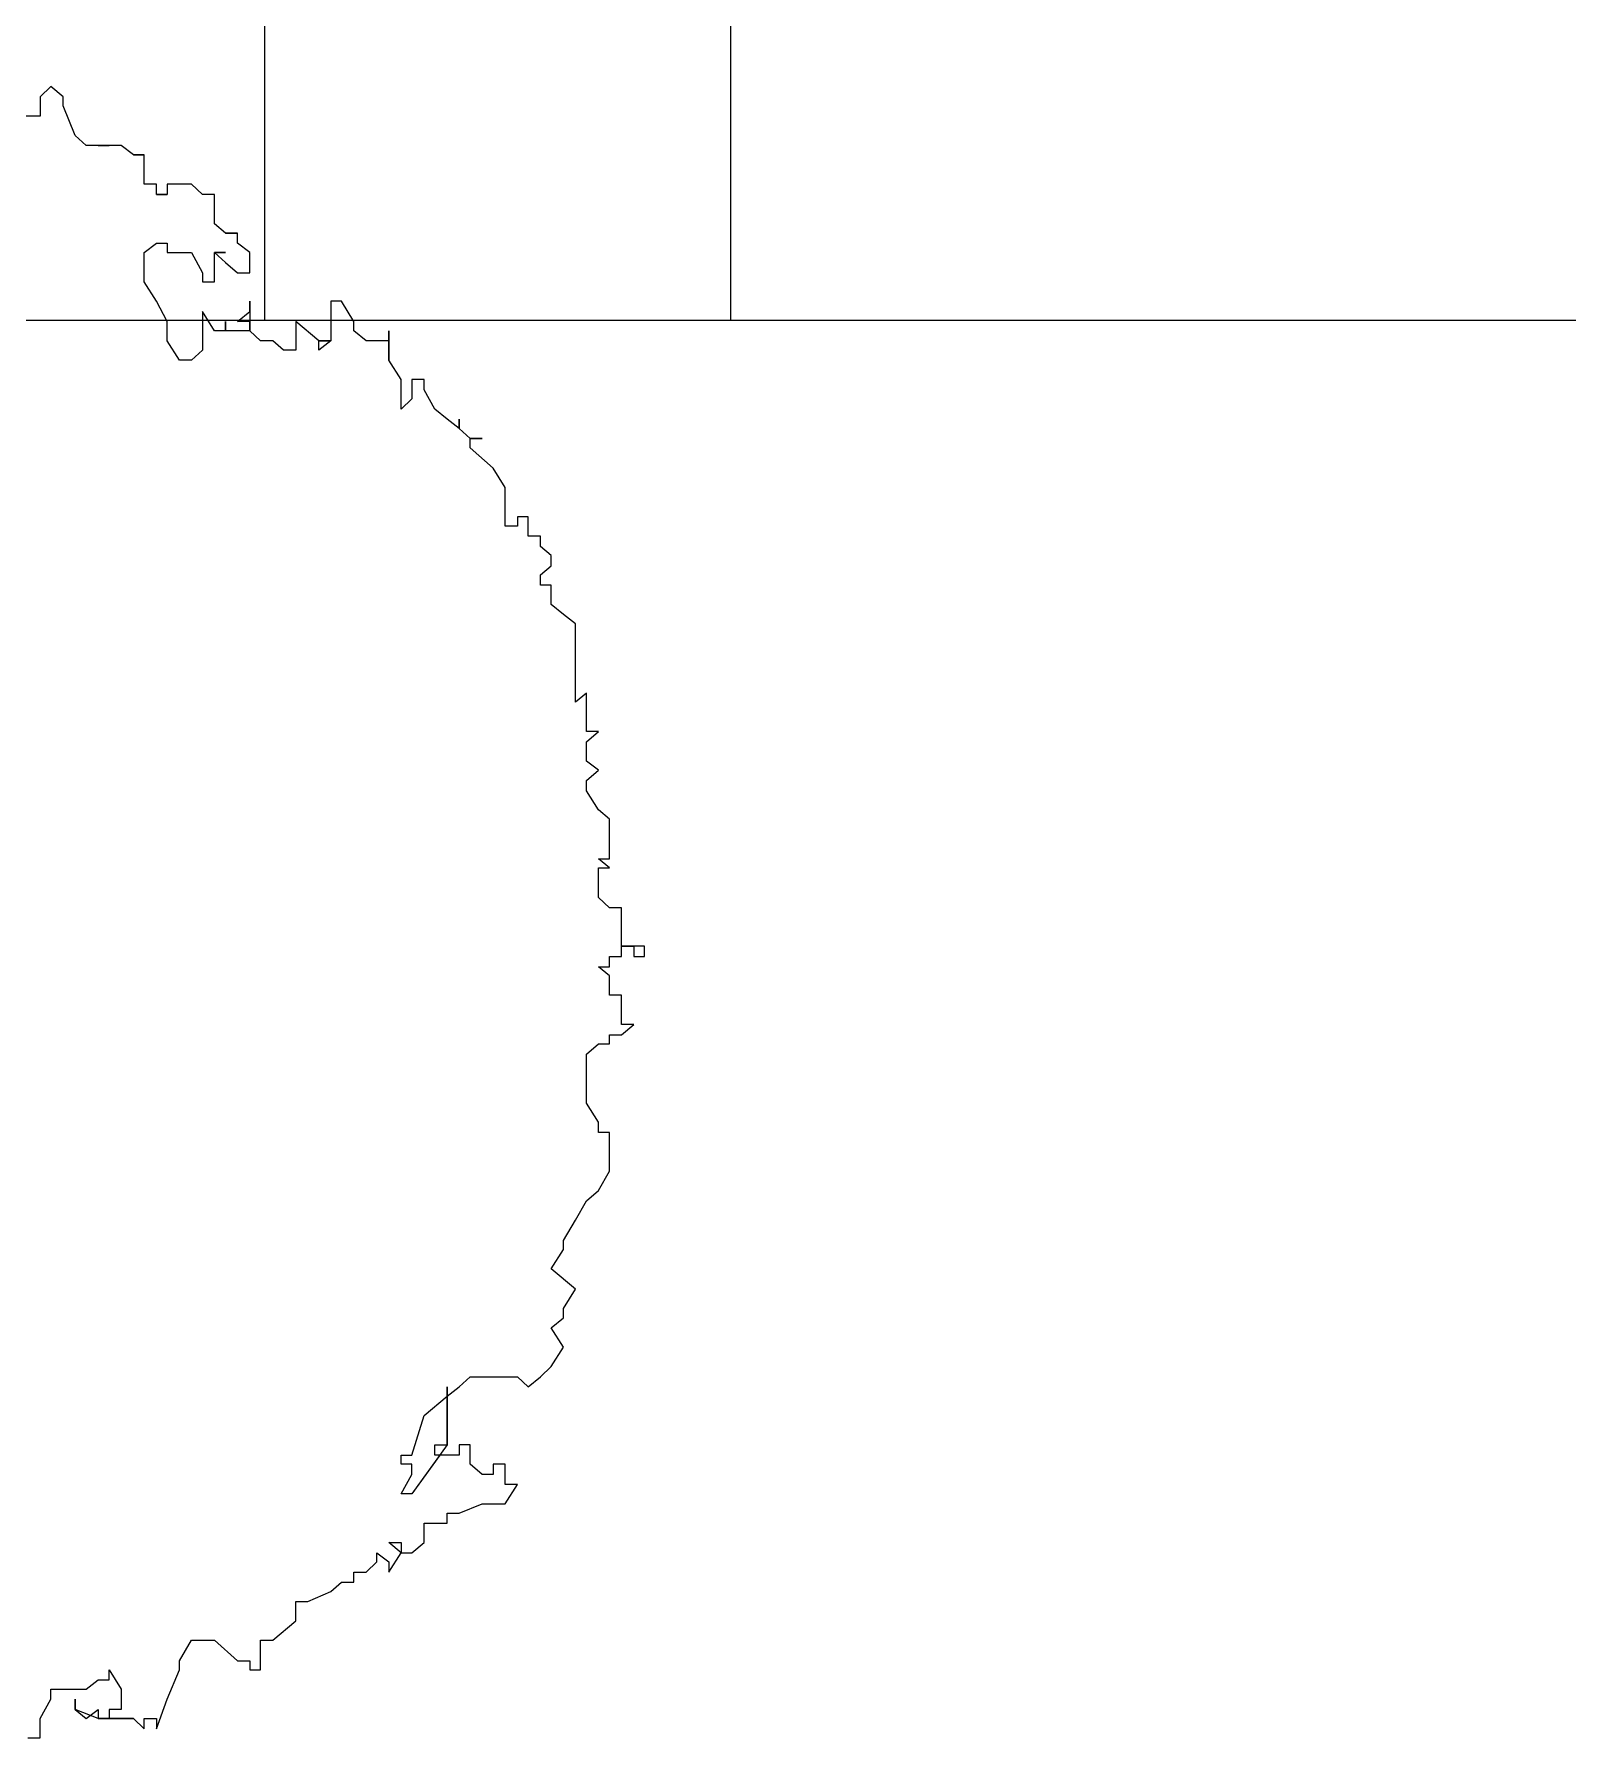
# Model space of a CAD drawing. Extents: x -30 to 1202, y 231 to 898.
# Drawn here: x 89.559 to 92.176, y 368.973 to 371.88 of the extents above; entities that cross this region are included whole.
import ezdxf

# ---------------------------------------------------------------- set-up
doc = ezdxf.new("R2010")
doc.units = 0
doc.header["$LTSCALE"] = 0.04
doc.layers.get('0').update_dxf_attribs({"linetype": 'CONTINUOUS'})
for name, color, linetype in [('0.1', 1, 'CONTINUOUS'), ('CONTORXXNP----00', 255, 'CONTINUOUS'), ('PISO', 1, 'CONTINUOUS')]:
    doc.layers.add(name, color=color, linetype=linetype)
doc.styles.get("Standard").update_dxf_attribs({"font": 'romans.shx'})

# ---------------------------------------------------------------- blocks, each defined once
blk = doc.blocks.new('ARB3')
at = {"color": 0}
for p, q in [((0.01356, 0.49132), (0.00775, 0.49132)), ((0.00775, 0.49132), (0.00775, 0.48517)), ((0.00775, 0.48517), (0.00775, 0.47825)), ((0.00775, 0.47825), (0.00775, 0.48517)), ((0.00775, 0.48517), (0.01356, 0.48517)), ((0.00775, 0.48517), (0.01356, 0.48517)), ((0.01356, 0.48517), (0.01356, 0.49132)), ((0.05813, 0.47825), (0.05232, 0.48517)), ((0.05232, 0.48517), (0.05232, 0.47825)), ((0.00775, 0.47825), (-0.01421, 0.47825)), ((-0.01421, 0.47825), (-0.01421, 0.47133)), ((0.01356, 0.47825), (0.00775, 0.47825)), ((0.01356, 0.47133), (0.01356, 0.47825)), ((0.05232, 0.47825), (0.03552, 0.47825)), ((0.03552, 0.47825), (0.03552, 0.47133)), ((0.05813, 0.47133), (0.05813, 0.47825)), ((-0.10851, 0.45826), (-0.11432, 0.46518)), ((-0.11432, 0.46518), (-0.11432, 0.45826)), ((-0.09236, 0.46518), (-0.09753, 0.45826)), ((-0.08655, 0.45826), (-0.09236, 0.46518)), ((-0.06976, 0.46518), (-0.08074, 0.45826)), ((-0.06459, 0.47133), (-0.06976, 0.46518)), ((-0.04198, 0.47133), (-0.06459, 0.47133)), ((-0.03682, 0.47133), (-0.04198, 0.46518)), ((-0.04198, 0.46518), (-0.04198, 0.47133)), ((-0.03682, 0.46518), (-0.03682, 0.47133)), ((-0.02002, 0.46518), (-0.03682, 0.46518)), ((-0.01421, 0.47133), (-0.02002, 0.46518)), ((0.01938, 0.47133), (0.01356, 0.47133)), ((0.02454, 0.47133), (0.01938, 0.46518)), ((0.01938, 0.46518), (0.01938, 0.47133)), ((0.03552, 0.47133), (0.02454, 0.47133)), ((0.0633, 0.47133), (0.05813, 0.47133)), ((0.0633, 0.46518), (0.0633, 0.47133)), ((0.06911, 0.45826), (0.0633, 0.46518)), ((0.10786, 0.46518), (0.09688, 0.45826)), ((0.11368, 0.46518), (0.10786, 0.46518)), ((0.13564, 0.47133), (0.11368, 0.47133)), ((0.11368, 0.47133), (0.11368, 0.46518)), ((0.14662, 0.46518), (0.13564, 0.47133)), ((0.15243, 0.45826), (0.14662, 0.46518)), ((-0.11432, 0.45826), (-0.13628, 0.45826)), ((-0.13628, 0.45826), (-0.13112, 0.4521)), ((-0.09753, 0.45826), (-0.10851, 0.45826)), ((-0.08074, 0.45826), (-0.08655, 0.45826)), ((0.09688, 0.45826), (0.06911, 0.45826)), ((0.16341, 0.4521), (0.15243, 0.45826)), ((-0.17568, 0.4521), (-0.18085, 0.44518)), ((-0.13112, 0.4521), (-0.17568, 0.4521)), ((0.17504, 0.44518), (0.16341, 0.4521)), ((0.20281, 0.4521), (0.19119, 0.43826)), ((0.21379, 0.44518), (0.20281, 0.4521)), ((-0.21444, 0.43826), (-0.21961, 0.43211)), ((-0.20863, 0.43826), (-0.21444, 0.43826)), ((-0.20346, 0.43211), (-0.20863, 0.43826)), ((-0.18666, 0.43826), (-0.19764, 0.43826)), ((-0.19764, 0.43826), (-0.19764, 0.43211)), ((-0.18085, 0.44518), (-0.18666, 0.43826)), ((0.18021, 0.44518), (0.17504, 0.44518)), ((0.19119, 0.43826), (0.18021, 0.44518)), ((0.21896, 0.44518), (0.21379, 0.44518)), ((0.22477, 0.43826), (0.21896, 0.44518)), ((0.23575, 0.44518), (0.22477, 0.43826)), ((0.24673, 0.43826), (0.23575, 0.44518)), ((0.25255, 0.43211), (0.24673, 0.43826)), ((-0.21961, 0.43211), (-0.22542, 0.43211)), ((-0.22542, 0.43211), (-0.22542, 0.42519)), ((-0.19764, 0.43211), (-0.20346, 0.43211)), ((0.25836, 0.42519), (0.25255, 0.43211)), ((-0.22542, 0.42519), (-0.2364, 0.42519)), ((-0.2364, 0.42519), (-0.2364, 0.41904)), ((-0.2364, 0.41904), (-0.23123, 0.41904)), ((-0.23123, 0.41904), (-0.23123, 0.41212)), ((0.25255, 0.41904), (0.25836, 0.42519)), ((0.25255, 0.39213), (0.25255, 0.41904)), ((0.32489, 0.41212), (0.31391, 0.41904)), ((0.31391, 0.41904), (0.31391, 0.41212)), ((-0.25319, 0.41212), (-0.26417, 0.4052)), ((-0.23123, 0.41212), (-0.25319, 0.41212)), ((0.31391, 0.41212), (0.30228, 0.41212)), ((0.30228, 0.41212), (0.30228, 0.4052)), ((0.32489, 0.39905), (0.32489, 0.41212)), ((-0.28097, 0.39213), (-0.28097, 0.39905)), ((-0.28097, 0.39905), (-0.28097, 0.39213)), ((-0.26417, 0.4052), (-0.2758, 0.39213)), ((0.30228, 0.4052), (0.30809, 0.4052)), ((0.30809, 0.39905), (0.30228, 0.39213)), ((0.30809, 0.4052), (0.30809, 0.39905)), ((0.33005, 0.38597), (0.32489, 0.39905)), ((-0.28097, 0.39213), (-0.28678, 0.38597)), ((-0.2758, 0.39213), (-0.28097, 0.39213)), ((0.25836, 0.38597), (0.25255, 0.39213)), ((0.30228, 0.39213), (0.2913, 0.39213)), ((0.2913, 0.39213), (0.2913, 0.38597)), ((-0.29195, 0.37905), (-0.29776, 0.37213)), ((-0.28678, 0.38597), (-0.29195, 0.38597)), ((-0.29195, 0.38597), (-0.28678, 0.38597)), ((-0.28678, 0.38597), (-0.29195, 0.37905)), ((0.26353, 0.37905), (0.25836, 0.38597)), ((0.2913, 0.37905), (0.25836, 0.37905)), ((0.25836, 0.37905), (0.2913, 0.37905)), ((0.27451, 0.36598), (0.26353, 0.37905)), ((0.2913, 0.38597), (0.29711, 0.38597)), ((0.2913, 0.37213), (0.2913, 0.37905)), ((0.2913, 0.37905), (0.31907, 0.35906)), ((0.29711, 0.38597), (0.29711, 0.37213)), ((0.33005, 0.37905), (0.33005, 0.38597)), ((0.33587, 0.37905), (0.33005, 0.37905)), ((0.33587, 0.36598), (0.33587, 0.37905)), ((-0.29776, 0.37213), (-0.30874, 0.36598)), ((0.29711, 0.37213), (0.2913, 0.37213)), ((-0.30874, 0.36598), (-0.31455, 0.36598)), ((-0.31455, 0.36598), (-0.31455, 0.35906)), ((-0.31455, 0.35906), (-0.30357, 0.35906)), ((-0.30357, 0.35906), (-0.29776, 0.35291)), ((0.29711, 0.35906), (0.27451, 0.36598)), ((0.29711, 0.35291), (0.29711, 0.35906)), ((0.30809, 0.35906), (0.30228, 0.35906)), ((0.30228, 0.35906), (0.30228, 0.35291)), ((0.31907, 0.35291), (0.30809, 0.35906)), ((0.31907, 0.35906), (0.31907, 0.35291)), ((0.34685, 0.36598), (0.33587, 0.36598)), ((0.35266, 0.35906), (0.34685, 0.36598)), ((0.35266, 0.35291), (0.35266, 0.35906)), ((-0.31455, 0.35291), (-0.32553, 0.34599)), ((-0.29776, 0.35291), (-0.31455, 0.35291)), ((0.30228, 0.35291), (0.29711, 0.35291)), ((0.35266, 0.35291), (0.34685, 0.34599)), ((0.34685, 0.34599), (0.34685, 0.35291)), ((0.34685, 0.35291), (0.35266, 0.35291)), ((0.36364, 0.34599), (0.35266, 0.35291)), ((-0.32553, 0.34599), (-0.34233, 0.34599)), ((-0.34233, 0.34599), (-0.33651, 0.34599)), ((-0.33651, 0.34599), (-0.33651, 0.33292)), ((0.35266, 0.33907), (0.35783, 0.34599)), ((0.35783, 0.34599), (0.36364, 0.34599)), ((-0.33651, 0.33292), (-0.34233, 0.32599)), ((0.35783, 0.33907), (0.35266, 0.33907)), ((0.36364, 0.33292), (0.35783, 0.33907)), ((0.36364, 0.32599), (0.36364, 0.33292)), ((-0.34749, 0.32599), (-0.35912, 0.31907)), ((-0.34233, 0.32599), (-0.34749, 0.32599)), ((0.36945, 0.32599), (0.36364, 0.32599)), ((0.36945, 0.31907), (0.36945, 0.32599)), ((-0.35912, 0.31907), (-0.35912, 0.31292)), ((-0.35912, 0.31292), (-0.33651, 0.31292)), ((-0.33651, 0.31292), (-0.33651, 0.306)), ((-0.33651, 0.306), (-0.33651, 0.31292)), ((-0.33651, 0.31292), (-0.33135, 0.306)), ((0.37462, 0.31292), (0.36945, 0.31907)), ((0.38043, 0.29985), (0.37462, 0.31292)), ((-0.33651, 0.306), (-0.34749, 0.29293)), ((-0.33135, 0.306), (-0.33651, 0.306)), ((-0.34749, 0.29293), (-0.33135, 0.29293)), ((-0.33135, 0.29293), (-0.33135, 0.28601)), ((0.38043, 0.29293), (0.38043, 0.29985)), ((0.39141, 0.29293), (0.38043, 0.29293)), ((0.40239, 0.27986), (0.39141, 0.29293)), ((-0.33135, 0.28601), (-0.33651, 0.27986)), ((-0.33651, 0.27294), (-0.34233, 0.26678)), ((-0.33651, 0.27986), (-0.33651, 0.27294)), ((0.40239, 0.27294), (0.40239, 0.27986)), ((0.41919, 0.27294), (0.40239, 0.27294)), ((0.41919, 0.26678), (0.41919, 0.27294)), ((-0.38689, 0.26678), (-0.39206, 0.25986)), ((-0.37527, 0.26678), (-0.38689, 0.26678)), ((-0.37527, 0.25986), (-0.37527, 0.26678)), ((-0.35331, 0.26678), (-0.35912, 0.26678)), ((-0.35912, 0.26678), (-0.34233, 0.26678)), ((-0.34749, 0.25986), (-0.35331, 0.26678)), ((-0.34233, 0.26678), (-0.34749, 0.26678)), ((-0.34749, 0.26678), (-0.34749, 0.25986)), ((-0.34233, 0.26678), (-0.34233, 0.25294)), ((0.41402, 0.25986), (0.41402, 0.26678)), ((0.41402, 0.26678), (0.41919, 0.26678)), ((-0.39787, 0.25294), (-0.40304, 0.24679)), ((-0.39206, 0.25986), (-0.39787, 0.25986)), ((-0.39787, 0.25986), (-0.39787, 0.25294)), ((-0.39787, 0.25294), (-0.39787, 0.25986)), ((-0.39787, 0.25986), (-0.39787, 0.25294)), ((-0.38689, 0.24679), (-0.38689, 0.25294)), ((-0.38689, 0.25294), (-0.38689, 0.24679)), ((-0.38689, 0.24679), (-0.38108, 0.25294)), ((-0.38108, 0.25294), (-0.37527, 0.25986)), ((-0.34233, 0.25294), (-0.34749, 0.25294)), ((-0.34749, 0.25294), (-0.34233, 0.25294)), ((-0.34233, 0.25294), (-0.34233, 0.24679)), ((0.40239, 0.24679), (0.41402, 0.25986)), ((-0.40304, 0.24679), (-0.41983, 0.24679)), ((-0.41983, 0.24679), (-0.41983, 0.23987)), ((-0.3701, 0.24679), (-0.38689, 0.24679)), ((-0.3701, 0.23987), (-0.3701, 0.24679)), ((-0.34233, 0.24679), (-0.35331, 0.23987)), ((0.40239, 0.23372), (0.40239, 0.24679)), ((-0.41983, 0.23987), (-0.42565, 0.23372)), ((-0.42565, 0.23372), (-0.42565, 0.21988)), ((-0.38689, 0.23372), (-0.37527, 0.23987)), ((-0.38689, 0.21988), (-0.38689, 0.23372)), ((-0.37527, 0.23987), (-0.3701, 0.23987)), ((-0.35331, 0.23987), (-0.33135, 0.23987)), ((-0.33135, 0.23987), (-0.32553, 0.23372)), ((-0.32553, 0.23372), (-0.32553, 0.2268)), ((0.41402, 0.2268), (0.40239, 0.23372)), ((-0.32553, 0.2268), (-0.33651, 0.21988)), ((0.41919, 0.2268), (0.41402, 0.2268)), ((0.43598, 0.21988), (0.41919, 0.2268)), ((-0.42565, 0.21988), (-0.41983, 0.21988)), ((-0.41983, 0.21373), (-0.42565, 0.21373)), ((-0.42565, 0.21373), (-0.42565, 0.20681)), ((-0.41983, 0.21988), (-0.41983, 0.21373)), ((-0.41983, 0.21373), (-0.41983, 0.21988)), ((-0.41983, 0.21988), (-0.41983, 0.21373)), ((-0.39206, 0.21373), (-0.39206, 0.21988)), ((-0.39206, 0.21988), (-0.38689, 0.21988)), ((-0.38689, 0.20681), (-0.39206, 0.21373)), ((-0.35912, 0.21373), (-0.3701, 0.20681)), ((-0.34749, 0.21988), (-0.35912, 0.21373)), ((-0.33651, 0.21988), (-0.34749, 0.21988)), ((0.45277, 0.21373), (0.43598, 0.21988)), ((0.44696, 0.20681), (0.44696, 0.21373)), ((0.44696, 0.21373), (0.45277, 0.21373)), ((-0.42565, 0.20681), (-0.44244, 0.20681)), ((-0.44244, 0.20681), (-0.44244, 0.20065)), ((-0.44244, 0.20065), (-0.44244, 0.20681)), ((-0.44244, 0.20681), (-0.44244, 0.20065)), ((-0.3701, 0.20681), (-0.38689, 0.20681)), ((0.44696, 0.20065), (0.45277, 0.20681)), ((0.45277, 0.20681), (0.44696, 0.20681)), ((-0.44244, 0.20065), (-0.44761, 0.19373)), ((0.44696, 0.18066), (0.44696, 0.20065)), ((-0.44761, 0.19373), (-0.44761, 0.18066)), ((-0.44761, 0.18066), (-0.44761, 0.18681)), ((-0.44761, 0.18681), (-0.44761, 0.17374)), ((0.41919, 0.18681), (0.43017, 0.19373)), ((0.425, 0.18681), (0.41919, 0.18681)), ((0.425, 0.18066), (0.425, 0.18681)), ((0.43017, 0.19373), (0.44179, 0.19373)), ((0.44179, 0.19373), (0.44179, 0.18681)), ((0.44179, 0.18681), (0.44696, 0.18681)), ((0.44696, 0.18681), (0.44696, 0.18066)), ((0.43017, 0.17374), (0.425, 0.18066)), ((0.44696, 0.18066), (0.44179, 0.16759)), ((0.44696, 0.17374), (0.44179, 0.18066)), ((0.44179, 0.18066), (0.44696, 0.18066)), ((-0.45342, 0.16759), (-0.47021, 0.16067)), ((-0.44761, 0.17374), (-0.45342, 0.16759)), ((0.43017, 0.15375), (0.43017, 0.17374)), ((0.44179, 0.16759), (0.43598, 0.16759)), ((0.43598, 0.16759), (0.44179, 0.16759)), ((0.44179, 0.16759), (0.44696, 0.17374)), ((-0.47538, 0.16067), (-0.48119, 0.15375)), ((-0.47021, 0.16067), (-0.47538, 0.16067)), ((-0.48119, 0.15375), (-0.47538, 0.1476)), ((-0.47538, 0.1476), (-0.4644, 0.1476)), ((-0.4644, 0.1476), (-0.4644, 0.13452)), ((0.43598, 0.15375), (0.43017, 0.15375)), ((0.44696, 0.1476), (0.43598, 0.15375)), ((0.45794, 0.1476), (0.44696, 0.1476)), ((0.45794, 0.14067), (0.45794, 0.1476))]:
    blk.add_line(p, q, dxfattribs=at)
at = {"layer": 'CONTORXXNP----00'}
for p, q in [((0.05232, 0.48517), (0.05232, 0.47825)), ((0.05813, 0.47825), (0.05232, 0.48517)), ((-0.01421, 0.47825), (-0.01421, 0.47133)), ((0.00775, 0.47825), (-0.01421, 0.47825)), ((0.01356, 0.47825), (0.00775, 0.47825)), ((0.01356, 0.47133), (0.01356, 0.47825)), ((0.03552, 0.47825), (0.03552, 0.47133)), ((0.05232, 0.47825), (0.03552, 0.47825)), ((0.05813, 0.47133), (0.05813, 0.47825)), ((-0.11432, 0.46518), (-0.11432, 0.45826)), ((-0.10851, 0.45826), (-0.11432, 0.46518)), ((-0.09236, 0.46518), (-0.09753, 0.45826)), ((-0.08655, 0.45826), (-0.09236, 0.46518)), ((-0.06976, 0.46518), (-0.08074, 0.45826)), ((-0.06459, 0.47133), (-0.06976, 0.46518)), ((-0.04198, 0.47133), (-0.06459, 0.47133)), ((-0.04198, 0.46518), (-0.04198, 0.47133)), ((-0.03682, 0.47133), (-0.04198, 0.46518)), ((-0.03682, 0.46518), (-0.03682, 0.47133)), ((-0.02002, 0.46518), (-0.03682, 0.46518)), ((-0.01421, 0.47133), (-0.02002, 0.46518)), ((0.01938, 0.47133), (0.01356, 0.47133)), ((0.01938, 0.46518), (0.01938, 0.47133)), ((0.02454, 0.47133), (0.01938, 0.46518)), ((0.03552, 0.47133), (0.02454, 0.47133)), ((0.0633, 0.47133), (0.05813, 0.47133)), ((0.0633, 0.46518), (0.0633, 0.47133)), ((0.06911, 0.45826), (0.0633, 0.46518)), ((0.10786, 0.46518), (0.09688, 0.45826)), ((0.11368, 0.46518), (0.10786, 0.46518)), ((0.11368, 0.47133), (0.11368, 0.46518)), ((0.13564, 0.47133), (0.11368, 0.47133)), ((0.14662, 0.46518), (0.13564, 0.47133)), ((0.15243, 0.45826), (0.14662, 0.46518)), ((-0.13628, 0.45826), (-0.13112, 0.4521)), ((-0.11432, 0.45826), (-0.13628, 0.45826)), ((-0.09753, 0.45826), (-0.10851, 0.45826)), ((-0.08074, 0.45826), (-0.08655, 0.45826)), ((0.09688, 0.45826), (0.06911, 0.45826)), ((0.16341, 0.4521), (0.15243, 0.45826)), ((-0.17568, 0.4521), (-0.18085, 0.44518)), ((-0.13112, 0.4521), (-0.17568, 0.4521)), ((0.17504, 0.44518), (0.16341, 0.4521)), ((0.20281, 0.4521), (0.19119, 0.43826)), ((0.21379, 0.44518), (0.20281, 0.4521)), ((-0.21444, 0.43826), (-0.21961, 0.43211)), ((-0.20863, 0.43826), (-0.21444, 0.43826)), ((-0.20346, 0.43211), (-0.20863, 0.43826)), ((-0.19764, 0.43826), (-0.19764, 0.43211)), ((-0.18666, 0.43826), (-0.19764, 0.43826)), ((-0.18085, 0.44518), (-0.18666, 0.43826)), ((0.18021, 0.44518), (0.17504, 0.44518)), ((0.19119, 0.43826), (0.18021, 0.44518)), ((0.21896, 0.44518), (0.21379, 0.44518)), ((0.22477, 0.43826), (0.21896, 0.44518)), ((0.23575, 0.44518), (0.22477, 0.43826)), ((0.24673, 0.43826), (0.23575, 0.44518)), ((0.25255, 0.43211), (0.24673, 0.43826)), ((-0.22542, 0.43211), (-0.22542, 0.42519)), ((-0.21961, 0.43211), (-0.22542, 0.43211)), ((-0.19764, 0.43211), (-0.20346, 0.43211)), ((0.25836, 0.42519), (0.25255, 0.43211)), ((-0.2364, 0.42519), (-0.2364, 0.41904)), ((-0.22542, 0.42519), (-0.2364, 0.42519)), ((-0.2364, 0.41904), (-0.23123, 0.41904)), ((-0.23123, 0.41904), (-0.23123, 0.41212)), ((0.25255, 0.41904), (0.25836, 0.42519)), ((0.25255, 0.39213), (0.25255, 0.41904)), ((0.31391, 0.41904), (0.31391, 0.41212)), ((0.32489, 0.41212), (0.31391, 0.41904)), ((-0.25319, 0.41212), (-0.26417, 0.4052)), ((-0.23123, 0.41212), (-0.25319, 0.41212)), ((0.30228, 0.41212), (0.30228, 0.4052)), ((0.31391, 0.41212), (0.30228, 0.41212)), ((0.32489, 0.39905), (0.32489, 0.41212)), ((-0.26417, 0.4052), (-0.2758, 0.39213)), ((0.30228, 0.4052), (0.30809, 0.4052)), ((0.30809, 0.39905), (0.30228, 0.39213)), ((0.30809, 0.4052), (0.30809, 0.39905)), ((0.33005, 0.38597), (0.32489, 0.39905)), ((-0.28097, 0.39213), (-0.28678, 0.38597)), ((-0.2758, 0.39213), (-0.28097, 0.39213)), ((0.25836, 0.38597), (0.25255, 0.39213)), ((0.2913, 0.39213), (0.2913, 0.38597)), ((0.30228, 0.39213), (0.2913, 0.39213)), ((-0.29195, 0.37905), (-0.29776, 0.37213)), ((-0.28678, 0.38597), (-0.29195, 0.37905)), ((0.26353, 0.37905), (0.25836, 0.38597)), ((0.27451, 0.36598), (0.26353, 0.37905)), ((0.2913, 0.38597), (0.29711, 0.38597)), ((0.29711, 0.38597), (0.29711, 0.37487)), ((0.33005, 0.37905), (0.33005, 0.38597)), ((0.33587, 0.37905), (0.33005, 0.37905)), ((0.33587, 0.36598), (0.33587, 0.37905)), ((-0.29776, 0.37213), (-0.30874, 0.36598)), ((0.29711, 0.37487), (0.31907, 0.35906)), ((-0.31455, 0.36598), (-0.31455, 0.35906)), ((-0.30874, 0.36598), (-0.31455, 0.36598)), ((-0.31455, 0.35906), (-0.30357, 0.35906)), ((-0.30357, 0.35906), (-0.29776, 0.35291)), ((0.29711, 0.35906), (0.27451, 0.36598)), ((0.29711, 0.35291), (0.29711, 0.35906)), ((0.30228, 0.35906), (0.30228, 0.35291)), ((0.30809, 0.35906), (0.30228, 0.35906)), ((0.31907, 0.35291), (0.30809, 0.35906)), ((0.31907, 0.35906), (0.31907, 0.35291)), ((0.34685, 0.36598), (0.33587, 0.36598)), ((0.35266, 0.35906), (0.34685, 0.36598)), ((0.35266, 0.35291), (0.35266, 0.35906)), ((-0.31455, 0.35291), (-0.32553, 0.34599)), ((-0.29776, 0.35291), (-0.31455, 0.35291)), ((0.30228, 0.35291), (0.29711, 0.35291)), ((0.36364, 0.34599), (0.35266, 0.35291)), ((-0.33651, 0.34599), (-0.32553, 0.34599)), ((-0.33651, 0.34599), (-0.33651, 0.33292)), ((0.35266, 0.33907), (0.35783, 0.34599)), ((0.35783, 0.34599), (0.36364, 0.34599)), ((-0.33651, 0.33292), (-0.34233, 0.32599)), ((0.35783, 0.33907), (0.35266, 0.33907)), ((0.36364, 0.33292), (0.35783, 0.33907)), ((0.36364, 0.32599), (0.36364, 0.33292)), ((-0.34749, 0.32599), (-0.35912, 0.31907)), ((-0.34233, 0.32599), (-0.34749, 0.32599)), ((0.36945, 0.32599), (0.36364, 0.32599)), ((0.36945, 0.31907), (0.36945, 0.32599)), ((-0.35912, 0.31907), (-0.35912, 0.31292)), ((-0.35912, 0.31292), (-0.33651, 0.31292)), ((-0.33651, 0.306), (-0.33651, 0.31292)), ((-0.33651, 0.31292), (-0.33651, 0.306)), ((0.37462, 0.31292), (0.36945, 0.31907)), ((0.38043, 0.29985), (0.37462, 0.31292)), ((-0.33651, 0.306), (-0.34749, 0.29293)), ((-0.34749, 0.29293), (-0.33135, 0.29293)), ((-0.33135, 0.29293), (-0.33135, 0.28601)), ((0.38043, 0.29293), (0.38043, 0.29985)), ((0.39141, 0.29293), (0.38043, 0.29293)), ((0.40239, 0.27986), (0.39141, 0.29293)), ((-0.33135, 0.28601), (-0.33651, 0.27986)), ((-0.33651, 0.27294), (-0.34233, 0.26678)), ((-0.33651, 0.27986), (-0.33651, 0.27294)), ((0.40239, 0.27294), (0.40239, 0.27986)), ((0.41919, 0.27294), (0.40239, 0.27294)), ((0.41919, 0.26678), (0.41919, 0.27294)), ((-0.38689, 0.26678), (-0.39206, 0.25986)), ((-0.37527, 0.26678), (-0.38689, 0.26678)), ((-0.37527, 0.25986), (-0.37527, 0.26678)), ((-0.34233, 0.26678), (-0.34233, 0.25294)), ((0.41402, 0.26678), (0.41919, 0.26678)), ((0.41402, 0.25986), (0.41402, 0.26678)), ((-0.39787, 0.25294), (-0.40304, 0.24679)), ((-0.39787, 0.25986), (-0.39787, 0.25294)), ((-0.39787, 0.25294), (-0.39787, 0.25986)), ((-0.39787, 0.25986), (-0.39787, 0.25294)), ((-0.39206, 0.25986), (-0.39787, 0.25986)), ((-0.38689, 0.24679), (-0.38108, 0.25294)), ((-0.38108, 0.25294), (-0.37527, 0.25986)), ((-0.34233, 0.25294), (-0.34233, 0.24679)), ((0.40239, 0.24679), (0.41402, 0.25986)), ((-0.41983, 0.24679), (-0.41983, 0.23987)), ((-0.40304, 0.24679), (-0.41983, 0.24679)), ((-0.3701, 0.24679), (-0.38689, 0.24679)), ((-0.3701, 0.23987), (-0.3701, 0.24679)), ((-0.34233, 0.24679), (-0.35331, 0.23987)), ((0.40239, 0.23372), (0.40239, 0.24679)), ((-0.41983, 0.23987), (-0.42565, 0.23372)), ((-0.42565, 0.23372), (-0.42565, 0.21988)), ((-0.38689, 0.23372), (-0.37527, 0.23987)), ((-0.38689, 0.21988), (-0.38689, 0.23372)), ((-0.37527, 0.23987), (-0.3701, 0.23987)), ((-0.35331, 0.23987), (-0.33135, 0.23987)), ((-0.33135, 0.23987), (-0.32553, 0.23372)), ((-0.32553, 0.23372), (-0.32553, 0.2268)), ((0.41402, 0.2268), (0.40239, 0.23372)), ((-0.32553, 0.2268), (-0.33651, 0.21988)), ((0.41919, 0.2268), (0.41402, 0.2268)), ((0.43598, 0.21988), (0.41919, 0.2268)), ((-0.42565, 0.21988), (-0.41983, 0.21988)), ((-0.42565, 0.21373), (-0.42565, 0.20681)), ((-0.41983, 0.21373), (-0.42565, 0.21373)), ((-0.41983, 0.21988), (-0.41983, 0.21373)), ((-0.41983, 0.21373), (-0.41983, 0.21988)), ((-0.41983, 0.21988), (-0.41983, 0.21373)), ((-0.39206, 0.21988), (-0.38689, 0.21988)), ((-0.39206, 0.21373), (-0.39206, 0.21988)), ((-0.38689, 0.20681), (-0.39206, 0.21373)), ((-0.35912, 0.21373), (-0.3701, 0.20681)), ((-0.34749, 0.21988), (-0.35912, 0.21373)), ((-0.33651, 0.21988), (-0.34749, 0.21988)), ((0.45277, 0.21373), (0.43598, 0.21988)), ((0.44696, 0.21373), (0.45277, 0.21373)), ((0.44696, 0.20681), (0.44696, 0.21373)), ((-0.44244, 0.20681), (-0.44244, 0.20065)), ((-0.44244, 0.20065), (-0.44244, 0.20681)), ((-0.44244, 0.20681), (-0.44244, 0.20065)), ((-0.42565, 0.20681), (-0.44244, 0.20681)), ((-0.3701, 0.20681), (-0.38689, 0.20681)), ((0.45277, 0.20681), (0.44696, 0.20681)), ((0.44696, 0.20065), (0.45277, 0.20681)), ((-0.44244, 0.20065), (-0.44761, 0.19373)), ((0.44696, 0.20065), (0.44696, 0.18681)), ((-0.44761, 0.19373), (-0.44761, 0.18066)), ((-0.44761, 0.18681), (-0.44761, 0.17374)), ((-0.44761, 0.18066), (-0.44761, 0.18681)), ((0.41919, 0.18681), (0.43017, 0.19373)), ((0.425, 0.18681), (0.41919, 0.18681)), ((0.425, 0.18066), (0.425, 0.18681)), ((0.43017, 0.19373), (0.44179, 0.19373)), ((0.44179, 0.19373), (0.44179, 0.18681)), ((0.44179, 0.18681), (0.44696, 0.18681)), ((0.43017, 0.17374), (0.425, 0.18066)), ((-0.45342, 0.16759), (-0.47021, 0.16067)), ((-0.44761, 0.17374), (-0.45342, 0.16759)), ((0.43017, 0.15375), (0.43017, 0.17374)), ((-0.47538, 0.16067), (-0.48119, 0.15375)), ((-0.47021, 0.16067), (-0.47538, 0.16067)), ((-0.48119, 0.15375), (-0.47538, 0.1476)), ((-0.47538, 0.1476), (-0.4644, 0.1476)), ((-0.4644, 0.1476), (-0.4644, 0.13452)), ((0.43598, 0.15375), (0.43017, 0.15375)), ((0.44696, 0.1476), (0.43598, 0.15375)), ((0.45794, 0.1476), (0.44696, 0.1476)), ((0.45794, 0.14067), (0.45794, 0.1476))]:
    blk.add_line(p, q, dxfattribs=at)
at = {"flags": 11}
blk.add_attdef('CENTROIDE', (-0.11141, -0.03295), '', height=0.05039, dxfattribs=at)

msp = doc.modelspace()

# ---------------------------------------------------------------- linework, layer by layer
at = {"layer": '0.1'}
for p, q in [((89.9526, 371.3914), (89.9526, 377.2157)), ((90.7479, 371.3914), (90.7479, 377.2157))]:
    msp.add_line(p, q, dxfattribs=at)
at = {"layer": 'PISO'}
msp.add_line((106.4844, 371.3914), (78.6094, 371.3914), dxfattribs=at)

# ---------------------------------------------------------------- block references
at = {"layer": 'PISO', "xscale": 3, "yscale": 3, "zscale": 3, "rotation": 270}
msp.add_blockref('ARB3', (89.1266, 370.3472), dxfattribs=at)

doc.saveas('drawing.dxf')
